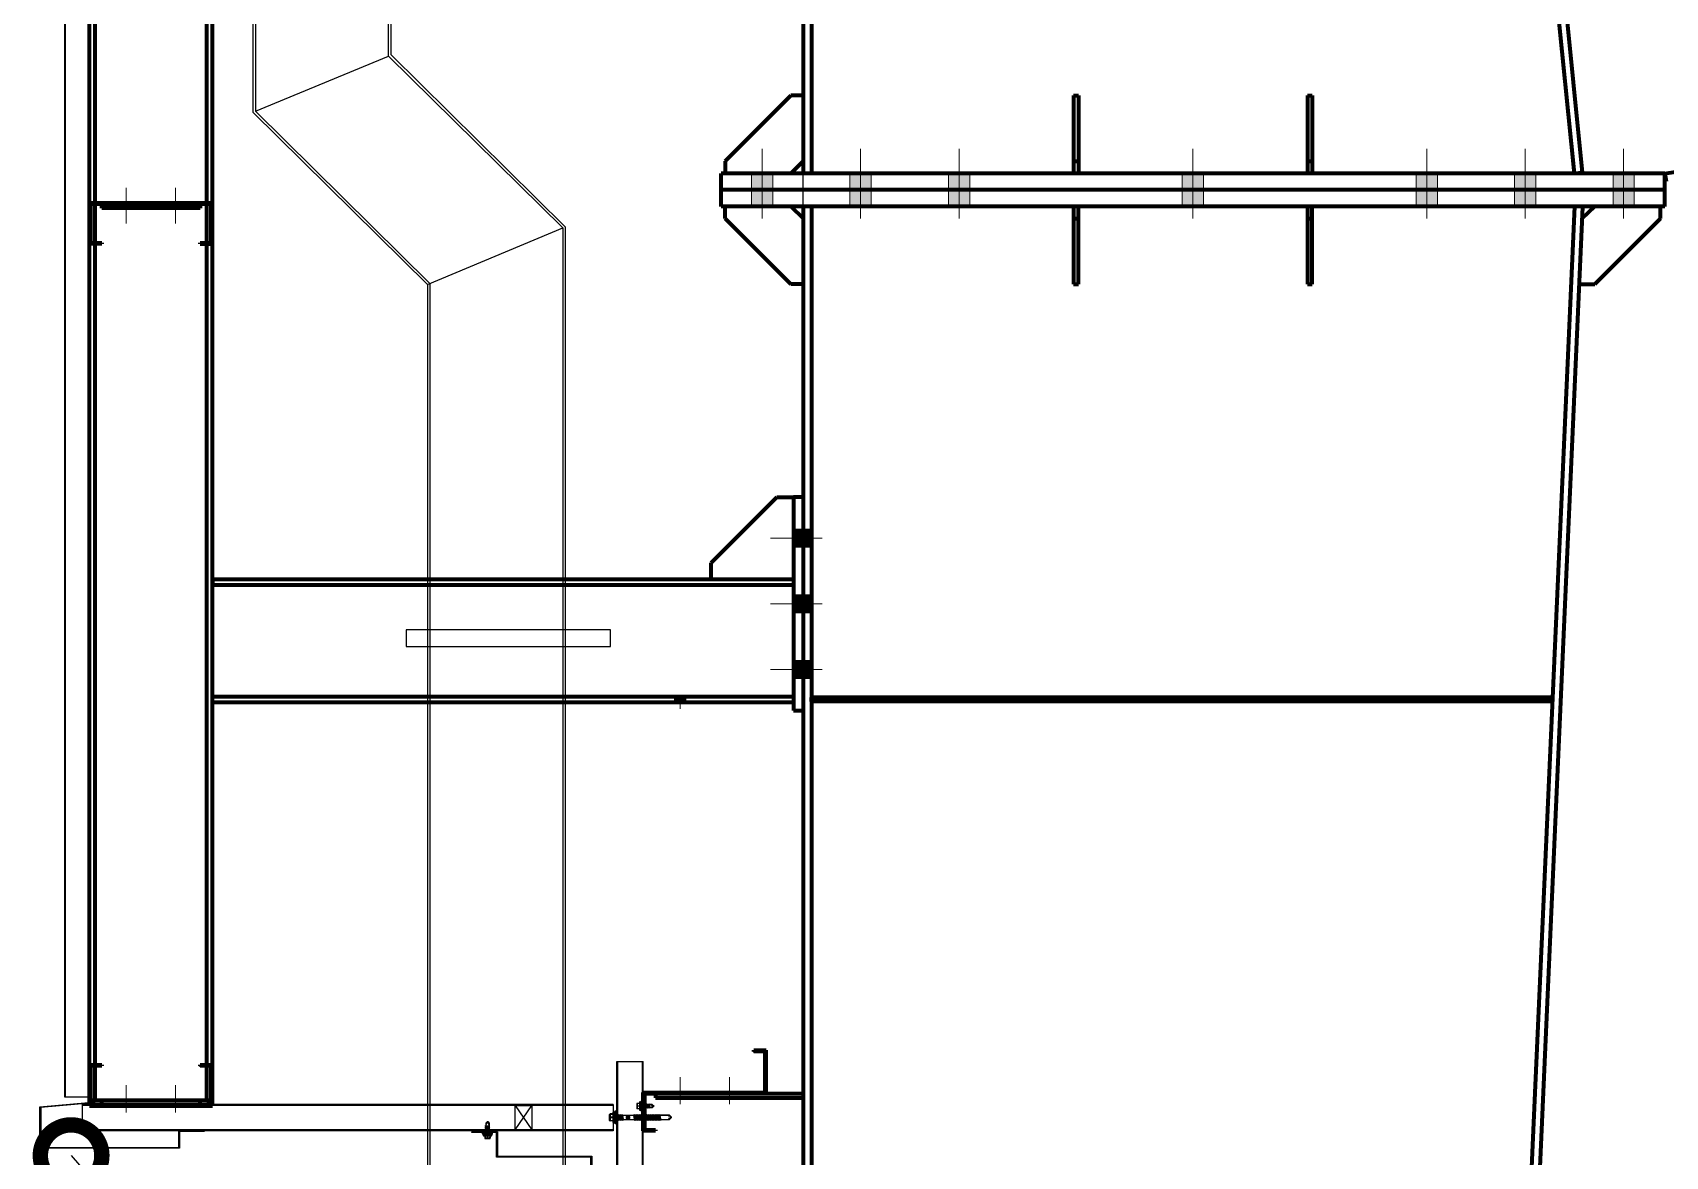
# Model space of a CAD drawing. Header units: inches. Extents: x 2 to 32666, y -5537 to 22.
# Drawn here: x 14349.33 to 14362.59, y -3823.71 to -3814.58 of the extents above; entities that cross this region are included whole.
import ezdxf

# ---------------------------------------------------------------- set-up
doc = ezdxf.new("R2010")
doc.units = ezdxf.units.IN
doc.header["$MEASUREMENT"] = 0
doc.linetypes.add('CENTER', pattern=[2, 1.25, -0.25, 0.25, -0.25])
for name, color, linetype in [('1', 1, 'Continuous'), ('2', 2, 'Continuous'), ('3', 3, 'Continuous'), ('4', 4, 'Continuous'), ('6', 6, 'Continuous'), ('9', 9, 'Continuous'), ('STRUCTURE', 1, 'Continuous'), ('Tim truc', 8, 'Continuous')]:
    doc.layers.add(name, color=color, linetype=linetype)
doc.styles.add('ST1', font='vnshx.shx', dxfattribs={"width": 0.7})
doc.dimstyles.new('175', dxfattribs={"dimtxt": 2.5, "dimasz": 1, "dimexe": 1, "dimexo": 0, "dimgap": 1, "dimtad": 1, "dimdec": 0, "dimlfac": 175, "dimzin": 0, "dimdsep": 46, "dimtxsty": 'ST1', "dimblk1": 'ARCHTICK', "dimblk2": 'ARCHTICK', "dimsah": 1, "dimcen": 1, "dimdle": 1, "dimclrd": 8, "dimclre": 8, "dimclrt": 3, "dimadec": 0, "dimazin": 0, "dimtfac": 1, "dimtdec": 0, "dimtix": 1, "dimtmove": 1, "dimatfit": 3, "dimldrblk": 'DOTSMALL', "dimfxl": 0, "dimtfill": 1, "dimtolj": 1, "dimtzin": 0, "dimlwd": -1, "dimlwe": -1, "dimarcsym": 0})

# ---------------------------------------------------------------- blocks, each defined once
blk = doc.blocks.new('vit 5')
at = {"layer": 'STRUCTURE', "color": 1, "linetype": 'Continuous'}
for p, q in [((-23618.12, 33071.56), (-23618.12, 33072.49)), ((-23617.98, 33072.62), (-23616.12, 33072.62)), ((-23615.98, 33071.56), (-23615.98, 33072.49)), ((-23619.05, 33070.93), (-23617.72, 33071.26)), ((-23619.05, 33070.79), (-23619.05, 33070.93)), ((-23619.05, 33070.93), (-23615.05, 33070.93)), ((-23615.05, 33070.79), (-23619.05, 33070.79)), ((-23615.11, 33070.43), (-23619, 33070.43)), ((-23618.65, 33071.56), (-23615.45, 33071.56)), ((-23618.65, 33071.29), (-23617.85, 33071.29)), ((-23618.08, 33071.56), (-23618.02, 33072.33)), ((-23617.97, 33070.13), (-23616.19, 33070.4)), ((-23617.97, 33069.63), (-23616.19, 33069.91)), ((-23617.97, 33069.14), (-23616.19, 33069.41)), ((-23617.97, 33068.65), (-23616.19, 33068.92)), ((-23617.85, 33071.29), (-23616.25, 33071.29)), ((-23617.72, 33071.26), (-23617.72, 33071.29)), ((-23617.72, 33071.26), (-23616.38, 33071.26)), ((-23617.71, 33070.33), (-23617.71, 33070.43)), ((-23617.71, 33070.02), (-23617.71, 33069.84)), ((-23617.71, 33069.53), (-23617.71, 33069.35)), ((-23617.71, 33069.04), (-23617.71, 33068.85)), ((-23617.71, 33068.54), (-23617.71, 33065.28)), ((-23617.57, 33067.55), (-23617.57, 33066.56)), ((-23617.14, 33072.33), (-23617.08, 33071.56)), ((-23617.13, 33067.55), (-23617.13, 33066.56)), ((-23617.01, 33071.56), (-23616.95, 33072.33)), ((-23616.77, 33067.55), (-23616.77, 33066.56)), ((-23616.4, 33070.2), (-23616.4, 33070.02)), ((-23616.4, 33069.71), (-23616.4, 33069.53)), ((-23616.4, 33069.22), (-23616.4, 33069.04)), ((-23616.4, 33068.73), (-23616.4, 33065.47)), ((-23616.39, 33071.26), (-23616.39, 33071.29)), ((-23616.38, 33071.26), (-23615.05, 33070.93)), ((-23616.25, 33071.29), (-23615.45, 33071.29)), ((-23616.08, 33072.33), (-23616.02, 33071.56)), ((-23615.05, 33070.93), (-23615.05, 33070.79)), ((-23617.97, 33064.89), (-23616.19, 33065.17)), ((-23617.97, 33064.4), (-23616.19, 33064.68)), ((-23617.97, 33063.91), (-23616.19, 33064.19)), ((-23617.97, 33063.42), (-23616.19, 33063.7)), ((-23617.97, 33062.93), (-23616.19, 33063.2)), ((-23617.97, 33062.44), (-23616.19, 33062.71)), ((-23617.71, 33065.29), (-23617.71, 33065.1)), ((-23617.71, 33064.79), (-23617.71, 33064.61)), ((-23617.71, 33064.3), (-23617.71, 33064.12)), ((-23617.71, 33063.81), (-23617.71, 33063.63)), ((-23617.71, 33063.32), (-23617.71, 33063.13)), ((-23617.71, 33062.83), (-23617.71, 33062.64)), ((-23616.4, 33065.47), (-23616.4, 33065.29)), ((-23616.4, 33064.98), (-23616.4, 33064.79)), ((-23616.4, 33064.49), (-23616.4, 33064.3)), ((-23616.4, 33063.99), (-23616.4, 33063.81)), ((-23616.4, 33063.5), (-23616.4, 33063.32)), ((-23616.4, 33063.01), (-23616.4, 33062.83)), ((-23616.4, 33062.52), (-23616.4, 33062.34)), ((-23617.97, 33061.94), (-23616.19, 33062.22)), ((-23617.97, 33061.45), (-23616.19, 33061.73)), ((-23617.97, 33060.96), (-23616.19, 33061.24)), ((-23617.97, 33060.47), (-23616.19, 33060.75)), ((-23617.97, 33059.98), (-23616.19, 33060.25)), ((-23617.97, 33059.49), (-23616.19, 33059.76)), ((-23617.97, 33058.99), (-23616.19, 33059.27)), ((-23617.97, 33058.5), (-23616.19, 33058.78)), ((-23617.97, 33058.01), (-23616.19, 33058.29)), ((-23617.97, 33057.52), (-23616.19, 33057.8)), ((-23617.71, 33062.33), (-23617.71, 33062.15)), ((-23617.71, 33061.84), (-23617.71, 33061.66)), ((-23617.71, 33061.35), (-23617.71, 33061.17)), ((-23617.71, 33060.86), (-23617.71, 33060.68)), ((-23617.71, 33060.37), (-23617.71, 33060.18)), ((-23617.71, 33059.88), (-23617.71, 33059.69)), ((-23617.71, 33059.38), (-23617.71, 33059.2)), ((-23617.71, 33058.89), (-23617.71, 33058.71)), ((-23617.71, 33058.4), (-23617.71, 33058.22)), ((-23617.71, 33057.91), (-23617.71, 33057.73)), ((-23616.4, 33062.03), (-23616.4, 33061.84)), ((-23616.4, 33061.54), (-23616.4, 33061.35)), ((-23616.4, 33061.04), (-23616.4, 33060.86)), ((-23616.4, 33060.55), (-23616.4, 33060.37)), ((-23616.4, 33060.06), (-23616.4, 33059.88)), ((-23616.4, 33059.57), (-23616.4, 33059.38)), ((-23616.4, 33059.08), (-23616.4, 33058.89)), ((-23616.4, 33058.58), (-23616.4, 33058.4)), ((-23616.4, 33058.09), (-23616.4, 33057.91)), ((-23617.97, 33057.12), (-23616.67, 33057.33)), ((-23617.7, 33057.04), (-23616.76, 33057.17)), ((-23617.7, 33054.38), (-23617.57, 33054.57)), ((-23616.6, 33054.72), (-23616.42, 33057.47)), ((-23616.42, 33057.37), (-23616.19, 33057.4))]:
    blk.add_line(p, q, dxfattribs=at)
for points in [[(-23617.97, 33070.13), (-23617.71, 33070.33), (-23617.05, 33070.43)], [(-23616.23, 33070.43), (-23616.19, 33070.4), (-23616.4, 33070.21), (-23617.71, 33070.02), (-23617.97, 33070.13)], [(-23617.97, 33069.63), (-23617.71, 33069.84), (-23616.4, 33070.02), (-23616.19, 33069.91), (-23616.4, 33069.71), (-23617.71, 33069.52), (-23617.97, 33069.63)], [(-23617.97, 33069.14), (-23617.71, 33069.35), (-23616.4, 33069.53), (-23616.19, 33069.41), (-23616.4, 33069.22), (-23617.71, 33069.03), (-23617.97, 33069.14)], [(-23617.97, 33068.65), (-23617.71, 33068.85), (-23616.4, 33069.04), (-23616.19, 33068.92), (-23616.4, 33068.73), (-23617.71, 33068.54), (-23617.97, 33068.65)], [(-23617.41, 33066.56), (-23617.41, 33067.55)], [(-23616.97, 33066.56), (-23616.97, 33067.55)], [(-23616.6, 33066.56), (-23616.6, 33067.55)], [(-23617.97, 33064.89), (-23617.71, 33065.1), (-23616.4, 33065.29), (-23616.19, 33065.17), (-23616.4, 33064.98), (-23617.71, 33064.79), (-23617.97, 33064.89)], [(-23617.97, 33064.4), (-23617.71, 33064.61), (-23616.4, 33064.79), (-23616.19, 33064.68), (-23616.4, 33064.49), (-23617.71, 33064.3), (-23617.97, 33064.4)], [(-23617.97, 33063.91), (-23617.71, 33064.12), (-23616.4, 33064.3), (-23616.19, 33064.19), (-23616.4, 33063.99), (-23617.71, 33063.8), (-23617.97, 33063.91)], [(-23617.97, 33063.42), (-23617.71, 33063.63), (-23616.4, 33063.81), (-23616.19, 33063.7), (-23616.4, 33063.5), (-23617.71, 33063.31), (-23617.97, 33063.42)], [(-23617.97, 33062.93), (-23617.71, 33063.13), (-23616.4, 33063.32), (-23616.19, 33063.2), (-23616.4, 33063.01), (-23617.71, 33062.82), (-23617.97, 33062.93)], [(-23617.97, 33062.44), (-23617.71, 33062.64), (-23616.4, 33062.83), (-23616.19, 33062.71), (-23616.4, 33062.52), (-23617.71, 33062.33), (-23617.97, 33062.44)], [(-23617.97, 33061.94), (-23617.71, 33062.15), (-23616.4, 33062.34), (-23616.19, 33062.22), (-23616.4, 33062.03), (-23617.71, 33061.84), (-23617.97, 33061.94)], [(-23617.97, 33061.45), (-23617.71, 33061.66), (-23616.4, 33061.84), (-23616.19, 33061.73), (-23616.4, 33061.54), (-23617.71, 33061.35), (-23617.97, 33061.45)], [(-23617.97, 33060.96), (-23617.71, 33061.17), (-23616.4, 33061.35), (-23616.19, 33061.24), (-23616.4, 33061.04), (-23617.71, 33060.85), (-23617.97, 33060.96)], [(-23617.97, 33060.47), (-23617.71, 33060.68), (-23616.4, 33060.86), (-23616.19, 33060.75), (-23616.4, 33060.55), (-23617.71, 33060.36), (-23617.97, 33060.47)], [(-23617.97, 33059.98), (-23617.71, 33060.18), (-23616.4, 33060.37), (-23616.19, 33060.25), (-23616.4, 33060.06), (-23617.71, 33059.87), (-23617.97, 33059.98)], [(-23617.97, 33059.49), (-23617.71, 33059.69), (-23616.4, 33059.88), (-23616.19, 33059.76), (-23616.4, 33059.57), (-23617.71, 33059.38), (-23617.97, 33059.49)], [(-23617.97, 33058.99), (-23617.71, 33059.2), (-23616.4, 33059.38), (-23616.19, 33059.27), (-23616.4, 33059.08), (-23617.71, 33058.89), (-23617.97, 33058.99)], [(-23617.97, 33058.5), (-23617.71, 33058.71), (-23616.4, 33058.89), (-23616.19, 33058.78), (-23616.4, 33058.58), (-23617.71, 33058.4), (-23617.97, 33058.5)], [(-23617.97, 33058.01), (-23617.71, 33058.22), (-23616.4, 33058.4), (-23616.19, 33058.29), (-23616.4, 33058.09), (-23617.71, 33057.9), (-23617.97, 33058.01)], [(-23617.97, 33057.52), (-23617.71, 33057.73), (-23616.4, 33057.91), (-23616.19, 33057.8), (-23616.4, 33057.6), (-23617.71, 33057.41), (-23617.97, 33057.52)], [(-23617.33, 33054.55), (-23617.01, 33053.76), (-23616.4, 33054.35), (-23616.4, 33057.6)], [(-23616.44, 33057.51), (-23616.4, 33057.52), (-23616.19, 33057.4), (-23616.4, 33057.21)], [(-23616.4, 33057.91), (-23616.4, 33057.99)], [(-23617.97, 33057.12), (-23617.71, 33057.33), (-23616.64, 33057.48)], [(-23617.7, 33057.02), (-23617.71, 33057.02), (-23617.97, 33057.12)], [(-23617.7, 33057.04), (-23617.7, 33054.38), (-23617.09, 33053.78)], [(-23617.03, 33053.81), (-23616.71, 33054.39)]]:
    blk.add_lwpolyline(points, dxfattribs=at)
for centre, major_axis, ratio, start_param, end_param in [((-23617.98, 33072.49), (-0.0943, 0.0943), 1, -0.785398, 0.785398), ((-23617.58, 33071.76), (0.508, 0.508), 1, 0.131933, 1.438864), ((-23616.51, 33071.76), (0.508, 0.508), 1, 0.131933, 1.438864), ((-23616.12, 33072.49), (-0.0943, 0.0943), 1, 3.926991, 5.497787), ((-23620.16, 33070.44), (-0.822, 0.822), 1, 3.915086, 4.236522), ((-23618.63, 33071.42), (0.0956, 0.0956), 1, 0.954633, 3.757756), ((-23617.49, 33067.55), (0.0589, 0.0589), 1, 5.497786, 8.639379), ((-23617.05, 33067.55), (0.0589, 0.0589), 1, 5.497786, 8.639379), ((-23616.68, 33067.55), (0.0589, 0.0589), 1, 5.497786, 8.639379), ((-23615.5, 33071.42), (-0.1, 0.1), 1, 2.701137, 5.152845), ((-23613.95, 33070.44), (-1.15, 0.17), 0.90746, -0.177273, 0.177273), ((-23617.49, 33066.56), (0.0589, 0.0589), 1, 2.356194, 5.497786), ((-23617.05, 33066.56), (0.0589, 0.0589), 1, 2.356194, 5.497786), ((-23616.68, 33066.56), (0.0589, 0.0589), 1, 2.356194, 5.497786), ((-23616.53, 33057.44), (0.0836, 0.0836), 1, 5.766736, 8.502032), ((-23617.44, 33054.48), (-0.076, 0.152), 0.752568, -1.468408, 0.606812), ((-23617.04, 33053.85), (0.0625, 0.0625), 1, 3.247504, 4.281237), ((-23617.16, 33057.5), (0.363, 0.363), 1, 4.808661, 5.407478), ((-23617.18, 33054.75), (0.416, 0.416), 1, 4.859665, 5.449971)]:
    blk.add_ellipse(centre, major_axis=major_axis, ratio=ratio, start_param=start_param, end_param=end_param, dxfattribs=at)
blk = doc.blocks.new('Short_Self_drilling')
at = {"layer": 'STRUCTURE', "color": 1, "linetype": 'Continuous'}
for p, q in [((6.4, 1.7), (-6.4, 1.7)), ((5.1, 3.8), (-5.1, 3.8)), ((-2.6, 2.9), (-5.1, 2.9)), ((-3.4, 3.8), (-3.4, 6.8)), ((3, 7.2), (-3, 7.2)), ((2.6, 2.9), (-2.6, 2.9)), ((-2.1, 2.8), (-2.1, 2.9)), ((6.3, 0), (0, 0)), ((2.2, 2.8), (2.2, 2.9)), ((2.2, -0.5), (2.2, 0)), ((5.1, 2.9), (2.6, 2.9)), ((3.4, 3.8), (3.4, 6.8)), ((3, -1.2), (-2.7, -0.2)), ((3, -2.7), (-2.7, -1.8)), ((3, -4.2), (-2.7, -3.3)), ((3, -5.8), (-2.7, -4.8)), ((3, -7.3), (-2.7, -6.3)), ((-1.9, -8), (-2.7, -7.9)), ((-2.1, -1.4), (-2.1, -0.9)), ((-2.1, -2.9), (-2.1, -2.4)), ((-2.1, -4.4), (-2.1, -3.9)), ((-2.1, -6), (-2.1, -5.4)), ((-2.1, -7.5), (-2.1, -7)), ((-2.1, -12.3), (-2.1, -8.5)), ((3, -8.8), (-1.1, -8.1)), ((2.1, -12.3), (2.1, -9.1)), ((2.2, -2), (2.2, -1.5)), ((2.2, -3.6), (2.2, -3)), ((2.2, -5.1), (2.2, -4.6)), ((2.2, -6.6), (2.2, -6.1)), ((2.2, -8.1), (2.2, -7.6))]:
    blk.add_line(p, q, dxfattribs=at)
blk.add_lwpolyline([(6.4, 1.3), (6.4, 1.7), (2.1, 2.8), (-2.1, 2.8), (-6.4, 1.7), (-6.4, 1.3)], close=True, dxfattribs=at)
for points in [[(-6.4, 1.3, -0.088869), (-6.3, 0), (0, 0)], [(-0.1, 3.8), (-0.3, 6.2, 0.338878), (-3.1, 6.2), (-3.3, 3.8)], [(3.3, 3.8), (3.1, 6.2, 0.338878), (0.3, 6.2), (0.1, 3.8)], [(2.1, -12.3), (0.2, -14.2, -0.333596), (-0.2, -14.2), (-2.1, -12.3)], [(-0.1, -14), (-1, -12.2, -0.148657), (-1.4, -11.2), (-2, -7.7, -0.815006), (-1.2, -7.8, 0.150833), (-0.8, -8.7)], [(2.1, -12.3), (1.7, -11.7, 0.52242), (0.9, -11.7), (-0.2, -14.2)]]:
    blk.add_lwpolyline(points, format="xyb", dxfattribs=at)
for points in [[(3, -1.2), (2.2, -1.5), (-2.1, -0.8), (-2.7, -0.2), (-2.4, 0)], [(3, -2.7), (2.2, -3), (-2.1, -2.4), (-2.7, -1.8), (-2.1, -1.4), (2.2, -2), (3, -2.7)], [(3, -4.2), (2.2, -4.6), (-2.1, -3.9), (-2.7, -3.3), (-2.1, -2.9), (2.2, -3.6), (3, -4.2)], [(3, -5.8), (2.2, -6.1), (-2.1, -5.4), (-2.7, -4.8), (-2.1, -4.4), (2.2, -5.1), (3, -5.8)], [(3, -7.3), (2.2, -7.6), (-2.1, -7), (-2.7, -6.3), (-2.1, -6), (2.2, -6.6), (3, -7.3)], [(-1.8, -8.5), (-2.1, -8.5), (-2.7, -7.9), (-2.1, -7.5), (-1.8, -7.5)], [(-1.3, -7.6), (2.2, -8.1), (3, -8.8)], [(-1.2, 0), (2.2, -0.5), (3, -1.2)], [(3, -8.8), (2.2, -9.1), (-0.8, -8.7)]]:
    blk.add_lwpolyline(points, dxfattribs=at)
for centre, radius, start, end in [((-5, 3.3), 0.455, 109.7949, 250.2674), ((-3, 6.8), 0.429, 90.0311, 180.0311), ((3, 6.8), 0.429, 0.0311, 90.0311), ((5.1, 3.3), 0.435, 279.7276, 80.3347), ((10, 0.2), 3.74, 162.2963, 182.6103)]:
    blk.add_arc(centre, radius, start, end, dxfattribs=at)
blk = doc.blocks.new('_ArchTick')
at = {"color": 0, "linetype": 'ByBlock', "const_width": 0.15}
blk.add_lwpolyline([(-0.5, -0.5), (0.5, 0.5)], dxfattribs=at)
blk = doc.blocks.new('_DotSmall')
at = {"color": 0, "linetype": 'ByBlock', "const_width": 0.5}
blk.add_lwpolyline([(-0.0625, 0, 1), (0.0625, 0, 1)], format="xyb", close=True, dxfattribs=at)

msp = doc.modelspace()

# ---------------------------------------------------------------- hatches: boundary and pattern name
at = {"layer": '2'}
for points in [[(14355.3426, -3815.7262), (14355.3426, -3815.8595), (14355.1693, -3815.8595), (14355.1693, -3815.7262)], [(14356.1426, -3815.7262), (14356.1426, -3815.8595), (14355.9693, -3815.8595), (14355.9693, -3815.7262)], [(14356.9426, -3815.7262), (14356.9426, -3815.8595), (14356.7693, -3815.8595), (14356.7693, -3815.7262)], [(14358.8426, -3815.7262), (14358.8426, -3815.8595), (14358.6693, -3815.8595), (14358.6693, -3815.7262)], [(14360.7426, -3815.7262), (14360.7426, -3815.8595), (14360.5693, -3815.8595), (14360.5693, -3815.7262)], [(14361.5426, -3815.7262), (14361.5426, -3815.8595), (14361.3693, -3815.8595), (14361.3693, -3815.7262)], [(14362.3426, -3815.7262), (14362.3426, -3815.8595), (14362.1693, -3815.8595), (14362.1693, -3815.7262)], [(14355.3426, -3815.8595), (14355.3426, -3815.9928), (14355.1693, -3815.9928), (14355.1693, -3815.8595)], [(14356.1426, -3815.8595), (14356.1426, -3815.9928), (14355.9693, -3815.9928), (14355.9693, -3815.8595)], [(14356.9426, -3815.8595), (14356.9426, -3815.9928), (14356.7693, -3815.9928), (14356.7693, -3815.8595)], [(14358.8426, -3815.8595), (14358.8426, -3815.9928), (14358.6693, -3815.9928), (14358.6693, -3815.8595)], [(14360.7426, -3815.8595), (14360.7426, -3815.9928), (14360.5693, -3815.9928), (14360.5693, -3815.8595)], [(14361.5426, -3815.8595), (14361.5426, -3815.9928), (14361.3693, -3815.9928), (14361.3693, -3815.8595)], [(14362.3426, -3815.8595), (14362.3426, -3815.9928), (14362.1693, -3815.9928), (14362.1693, -3815.8595)], [(14355.5893, -3818.7636), (14355.5093, -3818.7636), (14355.5093, -3818.6169), (14355.5893, -3818.6169)], [(14355.6559, -3818.7636), (14355.5893, -3818.7636), (14355.5893, -3818.6169), (14355.6559, -3818.6169)], [(14355.5893, -3819.2969), (14355.5093, -3819.2969), (14355.5093, -3819.1502), (14355.5893, -3819.1502)], [(14355.6559, -3819.2969), (14355.5893, -3819.2969), (14355.5893, -3819.1502), (14355.6559, -3819.1502)], [(14355.5893, -3819.8302), (14355.5093, -3819.8302), (14355.5093, -3819.6836), (14355.5893, -3819.6836)], [(14355.6559, -3819.8302), (14355.5893, -3819.8302), (14355.5893, -3819.6836), (14355.6559, -3819.6836)], [(14354.6359, -3819.9769), (14354.6359, -3820.0236), (14354.5426, -3820.0236), (14354.5426, -3819.9769)], [(14354.5426, -3820.0236), (14354.5426, -3819.9769), (14354.6359, -3819.9769), (14354.6359, -3820.0236)]]:
    msp.add_hatch(color=256, dxfattribs=at).paths.add_polyline_path(points, flags=17)

# ---------------------------------------------------------------- linework, layer by layer
at = {"layer": '1'}
msp.add_lwpolyline([(14354.0233, -3819.4356), (14352.3633, -3819.4356), (14352.3633, -3819.5697), (14354.0233, -3819.5697)], close=True, dxfattribs=at)
at = {"layer": '2', "lineweight": 100}
for p, q in [((14349.7893, -3815.9651), (14349.7893, -3809.0199)), ((14349.8359, -3815.9651), (14349.8359, -3809.0199)), ((14350.7426, -3815.9651), (14350.7426, -3809.0199)), ((14350.7893, -3815.9651), (14350.7893, -3809.0199)), ((14361.9223, -3815.7195), (14361.3126, -3809.6229)), ((14361.8559, -3815.7262), (14361.2463, -3809.6295)), ((14362.5893, -3815.7262), (14399.9066, -3809.6495)), ((14355.5893, -3810.1952), (14355.5893, -3815.7262)), ((14355.6559, -3810.1952), (14355.6559, -3815.7262)), ((14355.4893, -3815.0928), (14354.9559, -3815.6262)), ((14355.5893, -3815.0928), (14355.4893, -3815.0928)), ((14357.7859, -3815.0928), (14357.7859, -3815.7262)), ((14357.7859, -3815.0928), (14357.8259, -3815.0928)), ((14357.8259, -3815.0928), (14357.8259, -3815.7262)), ((14359.6859, -3815.0928), (14359.6859, -3815.7262)), ((14359.6859, -3815.0928), (14359.7259, -3815.0928)), ((14359.7259, -3815.0928), (14359.7259, -3815.7262)), ((14362.5893, -3815.7262), (14354.9226, -3815.7262)), ((14354.9226, -3815.8595), (14354.9226, -3815.7262)), ((14354.9559, -3815.6262), (14354.9559, -3815.7262)), ((14355.4893, -3815.7262), (14355.5893, -3815.6262)), ((14355.6559, -3815.7262), (14355.5893, -3815.7262)), ((14357.7859, -3815.6262), (14357.8259, -3815.6262)), ((14359.6859, -3815.6262), (14359.7259, -3815.6262)), ((14361.9223, -3815.7195), (14361.8559, -3815.7262)), ((14362.5893, -3815.7262), (14362.6, -3815.792)), ((14362.5893, -3815.8595), (14362.5893, -3815.7262)), ((14362.5893, -3815.8595), (14354.9226, -3815.8595)), ((14362.5893, -3815.8595), (14354.9226, -3815.8595)), ((14354.9226, -3815.9928), (14354.9226, -3815.8595)), ((14362.5893, -3815.9928), (14362.5893, -3815.8595)), ((14349.7995, -3815.9753), (14349.7893, -3815.9651)), ((14349.7893, -3816.2984), (14349.7893, -3815.9651)), ((14349.7893, -3815.9651), (14350.7893, -3815.9651)), ((14350.7793, -3815.9751), (14349.7993, -3815.9751)), ((14349.7993, -3815.9751), (14349.7993, -3816.2884)), ((14349.8359, -3816.2884), (14349.8359, -3815.9751)), ((14349.8893, -3816.0084), (14349.8893, -3815.9751)), ((14350.6893, -3815.9751), (14350.6893, -3816.0084)), ((14350.7426, -3816.2884), (14350.7426, -3815.9751)), ((14350.7793, -3816.2884), (14350.7793, -3815.9751)), ((14350.7893, -3816.2984), (14350.7893, -3815.9651)), ((14362.5893, -3815.9928), (14354.9226, -3815.9928)), ((14354.9559, -3816.0928), (14354.9559, -3815.9928)), ((14355.4893, -3815.9928), (14355.5893, -3816.0928)), ((14355.6559, -3815.9928), (14355.5893, -3815.9928)), ((14355.5893, -3815.9928), (14355.5893, -3869.5769)), ((14355.6559, -3815.9928), (14355.6559, -3869.5769)), ((14357.7859, -3815.9928), (14357.7859, -3816.6262)), ((14357.8259, -3816.6262), (14357.8259, -3815.9928)), ((14361.8559, -3815.9928), (14359.5821, -3866.9116)), ((14361.9225, -3815.9958), (14359.6487, -3866.9145)), ((14359.6859, -3815.9928), (14359.6859, -3816.6262)), ((14359.7259, -3816.6262), (14359.7259, -3815.9928)), ((14361.9225, -3815.9958), (14361.8559, -3815.9928)), ((14361.9182, -3816.0928), (14362.0227, -3815.9928)), ((14362.556, -3816.0928), (14362.556, -3815.9928)), ((14350.6893, -3816.0084), (14349.8893, -3816.0084)), ((14355.4893, -3816.6262), (14354.9559, -3816.0928)), ((14357.7859, -3816.0928), (14357.8259, -3816.0928)), ((14359.6859, -3816.0928), (14359.7259, -3816.0928)), ((14362.0227, -3816.6262), (14362.556, -3816.0928)), ((14349.7893, -3822.9702), (14349.7893, -3816.2984)), ((14349.8893, -3816.2984), (14349.7893, -3816.2984)), ((14349.7993, -3816.2884), (14349.8893, -3816.2884)), ((14349.8359, -3822.9702), (14349.8359, -3816.2984)), ((14349.8893, -3816.2884), (14349.8893, -3816.2984)), ((14350.6893, -3816.2984), (14350.6893, -3816.2884)), ((14350.6893, -3816.2884), (14350.7793, -3816.2884)), ((14350.6893, -3816.2984), (14350.7893, -3816.2984)), ((14350.7426, -3822.9702), (14350.7426, -3816.2984)), ((14350.7893, -3822.9702), (14350.7893, -3816.2984)), ((14355.5893, -3816.6262), (14355.4893, -3816.6262)), ((14357.7859, -3816.6262), (14357.8259, -3816.6262)), ((14359.6859, -3816.6262), (14359.7259, -3816.6262)), ((14361.8944, -3816.6262), (14362.0227, -3816.6262)), ((14354.8426, -3818.8902), (14355.3759, -3818.3569)), ((14355.3759, -3818.3569), (14355.5093, -3818.3569)), ((14355.5893, -3818.3569), (14355.5093, -3818.3569)), ((14355.5093, -3818.3569), (14355.5093, -3820.0902)), ((14354.8426, -3819.0236), (14354.8426, -3818.8902)), ((14350.7893, -3819.0236), (14350.7893, -3819.0702)), ((14350.7893, -3819.0236), (14355.5093, -3819.0236)), ((14350.7893, -3819.0702), (14355.5093, -3819.0702)), ((14350.7893, -3820.0236), (14350.7893, -3819.9769)), ((14350.7893, -3819.9769), (14355.5093, -3819.9769)), ((14350.7893, -3820.0236), (14355.5093, -3820.0236)), ((14355.5093, -3820.0902), (14355.5893, -3820.0902)), ((14355.6559, -3820.0169), (14355.6559, -3819.9836)), ((14361.677, -3819.9836), (14355.6559, -3819.9836)), ((14361.677, -3820.0169), (14355.6559, -3820.0169)), ((14361.677, -3820.0169), (14361.677, -3819.9836)), ((14355.1993, -3822.8612), (14355.1893, -3822.8512)), ((14355.1893, -3822.8612), (14355.1893, -3822.8512)), ((14355.1893, -3822.8512), (14355.2893, -3822.8512)), ((14355.2793, -3822.8612), (14355.1893, -3822.8612)), ((14355.2793, -3823.1945), (14355.2793, -3822.8612)), ((14355.2893, -3823.2045), (14355.2893, -3822.8512)), ((14349.7893, -3823.3036), (14349.7893, -3822.9702)), ((14349.7893, -3822.9702), (14349.8893, -3822.9702)), ((14349.8893, -3822.9802), (14349.7993, -3822.9802)), ((14349.7993, -3822.9802), (14349.7993, -3823.2936)), ((14349.8359, -3823.2602), (14349.8359, -3822.9802)), ((14349.8893, -3822.9702), (14349.8893, -3822.9802)), ((14350.6993, -3822.9802), (14350.6893, -3822.9702)), ((14350.6893, -3822.9802), (14350.6893, -3822.9702)), ((14350.6893, -3822.9702), (14350.7893, -3822.9702)), ((14350.7793, -3822.9802), (14350.6893, -3822.9802)), ((14350.7426, -3823.2602), (14350.7426, -3822.9802)), ((14350.7793, -3823.2936), (14350.7793, -3822.9802)), ((14350.7893, -3823.3036), (14350.7893, -3822.9702)), ((14355.2893, -3822.9512), (14355.2793, -3822.9412)), ((14350.7893, -3823.0702), (14350.7793, -3823.0602)), ((14349.7993, -3823.2602), (14349.8359, -3823.2602)), ((14350.7693, -3823.2602), (14349.8093, -3823.2602)), ((14349.8093, -3823.2602), (14349.8093, -3823.2936)), ((14349.8893, -3823.2936), (14349.8893, -3823.2602)), ((14350.6893, -3823.2936), (14350.6893, -3823.2602)), ((14350.7426, -3823.2602), (14350.7793, -3823.2602)), ((14350.7693, -3823.2936), (14350.7693, -3823.2602)), ((14354.2893, -3823.5079), (14354.2893, -3823.1945)), ((14354.2893, -3823.1945), (14355.2793, -3823.1945)), ((14354.2993, -3823.2045), (14354.2993, -3823.4979)), ((14354.2993, -3823.2045), (14355.2893, -3823.2045)), ((14354.3893, -3823.2045), (14354.3893, -3823.2379)), ((14354.3893, -3823.2379), (14355.5893, -3823.2379)), ((14355.2893, -3823.2045), (14355.5893, -3823.2045)), ((14349.7893, -3823.3036), (14350.7893, -3823.3036)), ((14349.7993, -3823.2936), (14350.7793, -3823.2936)), ((14354.3893, -3823.5079), (14354.2893, -3823.5079)), ((14354.2993, -3823.4979), (14354.3893, -3823.4979)), ((14354.3893, -3823.4979), (14354.3893, -3823.5079))]:
    msp.add_line(p, q, dxfattribs=at)
at = {"layer": '2', "lineweight": 0}
for p, q in [((14355.2559, -3816.0928), (14355.2559, -3815.5262)), ((14355.2559, -3816.0928), (14355.2559, -3815.5262)), ((14356.0559, -3816.0928), (14356.0559, -3815.5262)), ((14356.0559, -3816.0928), (14356.0559, -3815.5262)), ((14356.8559, -3816.0928), (14356.8559, -3815.5262)), ((14356.8559, -3816.0928), (14356.8559, -3815.5262)), ((14358.7559, -3816.0928), (14358.7559, -3815.5262)), ((14358.7559, -3816.0928), (14358.7559, -3815.5262)), ((14360.6559, -3816.0928), (14360.6559, -3815.5262)), ((14360.6559, -3816.0928), (14360.6559, -3815.5262)), ((14361.4559, -3816.0928), (14361.4559, -3815.5262)), ((14361.4559, -3816.0928), (14361.4559, -3815.5262)), ((14362.2559, -3816.0928), (14362.2559, -3815.5262)), ((14362.2559, -3816.0928), (14362.2559, -3815.5262)), ((14355.1693, -3815.8595), (14355.1693, -3815.7262)), ((14355.1693, -3815.8595), (14355.1693, -3815.7262)), ((14355.3426, -3815.8595), (14355.3426, -3815.7262)), ((14355.3426, -3815.8595), (14355.3426, -3815.7262)), ((14355.9693, -3815.8595), (14355.9693, -3815.7262)), ((14355.9693, -3815.8595), (14355.9693, -3815.7262)), ((14356.1426, -3815.8595), (14356.1426, -3815.7262)), ((14356.1426, -3815.8595), (14356.1426, -3815.7262)), ((14356.7693, -3815.8595), (14356.7693, -3815.7262)), ((14356.7693, -3815.8595), (14356.7693, -3815.7262)), ((14356.9426, -3815.8595), (14356.9426, -3815.7262)), ((14356.9426, -3815.8595), (14356.9426, -3815.7262)), ((14358.6693, -3815.8595), (14358.6693, -3815.7262)), ((14358.6693, -3815.8595), (14358.6693, -3815.7262)), ((14358.8426, -3815.8595), (14358.8426, -3815.7262)), ((14358.8426, -3815.8595), (14358.8426, -3815.7262)), ((14360.5693, -3815.8595), (14360.5693, -3815.7262)), ((14360.5693, -3815.8595), (14360.5693, -3815.7262)), ((14360.7426, -3815.8595), (14360.7426, -3815.7262)), ((14360.7426, -3815.8595), (14360.7426, -3815.7262)), ((14361.3693, -3815.8595), (14361.3693, -3815.7262)), ((14361.3693, -3815.8595), (14361.3693, -3815.7262)), ((14361.5426, -3815.8595), (14361.5426, -3815.7262)), ((14361.5426, -3815.8595), (14361.5426, -3815.7262)), ((14362.1693, -3815.8595), (14362.1693, -3815.7262)), ((14362.1693, -3815.8595), (14362.1693, -3815.7262)), ((14362.3426, -3815.8595), (14362.3426, -3815.7262)), ((14362.3426, -3815.8595), (14362.3426, -3815.7262)), ((14350.0893, -3816.0618), (14350.0893, -3815.8418)), ((14350.4893, -3816.0618), (14350.4893, -3815.8418)), ((14355.1693, -3815.9928), (14355.1693, -3815.8595)), ((14355.1693, -3815.9928), (14355.1693, -3815.8595)), ((14355.3426, -3815.9928), (14355.3426, -3815.8595)), ((14355.3426, -3815.9928), (14355.3426, -3815.8595)), ((14355.9693, -3815.9928), (14355.9693, -3815.8595)), ((14355.9693, -3815.9928), (14355.9693, -3815.8595)), ((14356.1426, -3815.9928), (14356.1426, -3815.8595)), ((14356.1426, -3815.9928), (14356.1426, -3815.8595)), ((14356.7693, -3815.9928), (14356.7693, -3815.8595)), ((14356.7693, -3815.9928), (14356.7693, -3815.8595)), ((14356.9426, -3815.9928), (14356.9426, -3815.8595)), ((14356.9426, -3815.9928), (14356.9426, -3815.8595)), ((14358.6693, -3815.9928), (14358.6693, -3815.8595)), ((14358.6693, -3815.9928), (14358.6693, -3815.8595)), ((14358.8426, -3815.9928), (14358.8426, -3815.8595)), ((14358.8426, -3815.9928), (14358.8426, -3815.8595)), ((14360.5693, -3815.9928), (14360.5693, -3815.8595)), ((14360.5693, -3815.9928), (14360.5693, -3815.8595)), ((14360.7426, -3815.9928), (14360.7426, -3815.8595)), ((14360.7426, -3815.9928), (14360.7426, -3815.8595)), ((14361.3693, -3815.9928), (14361.3693, -3815.8595)), ((14361.3693, -3815.9928), (14361.3693, -3815.8595)), ((14361.5426, -3815.9928), (14361.5426, -3815.8595)), ((14361.5426, -3815.9928), (14361.5426, -3815.8595)), ((14362.1693, -3815.9928), (14362.1693, -3815.8595)), ((14362.1693, -3815.9928), (14362.1693, -3815.8595)), ((14362.3426, -3815.9928), (14362.3426, -3815.8595)), ((14362.3426, -3815.9928), (14362.3426, -3815.8595)), ((14350.0893, -3815.9118), (14350.0893, -3816.1318)), ((14350.4893, -3815.9118), (14350.4893, -3816.1318)), ((14355.5893, -3818.6169), (14355.5093, -3818.6169)), ((14355.5893, -3818.6169), (14355.5093, -3818.6169)), ((14355.6559, -3818.6169), (14355.5893, -3818.6169)), ((14355.6559, -3818.6169), (14355.5893, -3818.6169)), ((14355.7426, -3818.6902), (14355.3226, -3818.6902)), ((14355.7426, -3818.6902), (14355.3226, -3818.6902)), ((14355.5893, -3818.7636), (14355.5093, -3818.7636)), ((14355.5893, -3818.7636), (14355.5093, -3818.7636)), ((14355.6559, -3818.7636), (14355.5893, -3818.7636)), ((14355.6559, -3818.7636), (14355.5893, -3818.7636)), ((14355.5893, -3819.1502), (14355.5093, -3819.1502)), ((14355.5893, -3819.1502), (14355.5093, -3819.1502)), ((14355.6559, -3819.1502), (14355.5893, -3819.1502)), ((14355.6559, -3819.1502), (14355.5893, -3819.1502)), ((14355.7426, -3819.2236), (14355.3226, -3819.2236)), ((14355.7426, -3819.2236), (14355.3226, -3819.2236)), ((14355.5893, -3819.2969), (14355.5093, -3819.2969)), ((14355.5893, -3819.2969), (14355.5093, -3819.2969)), ((14355.6559, -3819.2969), (14355.5893, -3819.2969)), ((14355.6559, -3819.2969), (14355.5893, -3819.2969)), ((14355.5893, -3819.6836), (14355.5093, -3819.6836)), ((14355.5893, -3819.6836), (14355.5093, -3819.6836)), ((14355.6559, -3819.6836), (14355.5893, -3819.6836)), ((14355.6559, -3819.6836), (14355.5893, -3819.6836)), ((14355.7426, -3819.7569), (14355.3226, -3819.7569)), ((14355.7426, -3819.7569), (14355.3226, -3819.7569)), ((14355.5893, -3819.8302), (14355.5093, -3819.8302)), ((14355.5893, -3819.8302), (14355.5093, -3819.8302)), ((14355.6559, -3819.8302), (14355.5893, -3819.8302)), ((14355.6559, -3819.8302), (14355.5893, -3819.8302)), ((14354.5426, -3820.0236), (14354.5426, -3819.9769)), ((14354.5426, -3820.0236), (14354.5426, -3819.9769)), ((14354.5893, -3820.0769), (14354.5893, -3819.9769)), ((14354.5893, -3820.0769), (14354.5893, -3819.9769)), ((14354.6359, -3820.0236), (14354.6359, -3819.9769)), ((14354.6359, -3820.0236), (14354.6359, -3819.9769)), ((14350.0893, -3823.3569), (14350.0893, -3823.1369)), ((14350.0893, -3823.3569), (14350.0893, -3823.1369)), ((14350.4893, -3823.3569), (14350.4893, -3823.1369)), ((14350.4893, -3823.3569), (14350.4893, -3823.1369)), ((14354.5893, -3823.2579), (14354.5893, -3823.0712)), ((14354.5893, -3823.2579), (14354.5893, -3823.0712)), ((14354.5893, -3823.2912), (14354.5893, -3823.0712)), ((14354.9893, -3823.2579), (14354.9893, -3823.0712)), ((14354.9893, -3823.2579), (14354.9893, -3823.0712)), ((14354.9893, -3823.2912), (14354.9893, -3823.0712)), ((14354.5893, -3823.2579), (14354.5893, -3823.1945)), ((14354.5893, -3823.2579), (14354.5893, -3823.1945)), ((14354.9893, -3823.2579), (14354.9893, -3823.1945)), ((14354.9893, -3823.2579), (14354.9893, -3823.1945))]:
    msp.add_line(p, q, dxfattribs=at)
at = {"layer": '3'}
for p, q in [((14349.5893, -3823.2344), (14349.5893, -3808.678)), ((14349.5959, -3823.2344), (14349.5959, -3808.678)), ((14349.7826, -3823.2344), (14349.7826, -3808.678)), ((14354.0759, -3822.9431), (14354.2893, -3822.9431)), ((14354.0759, -3862.6434), (14354.0759, -3822.9431)), ((14354.0826, -3862.6434), (14354.0826, -3822.9431)), ((14354.2826, -3862.6434), (14354.2826, -3822.9431)), ((14354.2893, -3862.6434), (14354.2893, -3822.9431)), ((14349.7893, -3823.2344), (14349.5893, -3823.2344)), ((14354.0467, -3823.2936), (14349.7331, -3823.2936)), ((14349.7331, -3823.5069), (14349.7331, -3823.2936)), ((14354.0467, -3823.3002), (14349.7331, -3823.3002)), ((14354.0467, -3823.2936), (14354.0467, -3823.5069)), ((14354.0467, -3823.5002), (14349.7331, -3823.5002)), ((14354.0467, -3823.5069), (14349.7331, -3823.5069))]:
    msp.add_line(p, q, dxfattribs=at)
at = {"layer": '4'}
for p, q in [((14351.1379, -3815.2197), (14352.2206, -3814.7707)), ((14352.2206, -3814.7708), (14353.6363, -3816.1673)), ((14352.2406, -3814.7624), (14353.6563, -3816.159)), ((14351.1179, -3815.228), (14352.5363, -3816.6273)), ((14351.1379, -3815.2197), (14352.5566, -3816.6193)), ((14352.5363, -3816.6273), (14353.6363, -3816.1673)), ((14353.6363, -3816.1673), (14353.6363, -3860.1287)), ((14353.6563, -3816.159), (14353.6563, -3860.1369)), ((14352.5363, -3816.6273), (14352.5363, -3859.673)), ((14352.5563, -3816.6195), (14352.5563, -3859.6813))]:
    msp.add_line(p, q, dxfattribs=at)
for points in [[(14352.2406, -3814.7624), (14352.2406, -3811.4778), (14352.2756, -3811.3739), (14352.2756, -3810.581), (14351.0829, -3810.581), (14351.0829, -3811.3739), (14351.1179, -3811.4778), (14351.1179, -3815.228)], [(14352.2206, -3814.7708), (14352.2206, -3811.4745), (14352.2556, -3811.3706), (14352.2556, -3810.601), (14351.1029, -3810.601), (14351.1029, -3811.3706), (14351.1379, -3811.4745), (14351.1379, -3815.2197)]]:
    msp.add_lwpolyline(points, dxfattribs=at)
at = {"layer": '6'}
for points in [[(14350.7218, -3823.5136), (14350.5218, -3823.5136), (14350.5218, -3823.648), (14349.3872, -3823.648), (14349.3872, -3823.3118), (14349.7826, -3823.2761), (14349.7826, -3822.8127), (14349.7893, -3822.8127), (14349.7893, -3823.2822), (14349.3939, -3823.318), (14349.3939, -3823.6414), (14350.5151, -3823.6414), (14350.5151, -3823.5069), (14350.7218, -3823.5069)], [(14354.0645, -3824.6875), (14354.0645, -3824.4875), (14353.8645, -3824.4875), (14353.8645, -3823.7209), (14353.0979, -3823.7209), (14353.0979, -3823.5209), (14352.8979, -3823.5209), (14352.8979, -3823.5142), (14353.1045, -3823.5142), (14353.1045, -3823.7142), (14353.8712, -3823.7142), (14353.8712, -3824.4809), (14354.0712, -3824.4809), (14354.0712, -3824.6875)]]:
    msp.add_lwpolyline(points, close=True, dxfattribs=at)
at = {"layer": '9'}
for p, q in [((14353.2494, -3823.5002), (14353.3846, -3823.3002)), ((14353.2494, -3823.3002), (14353.3846, -3823.5002))]:
    msp.add_line(p, q, dxfattribs=at)
msp.add_lwpolyline([(14353.2494, -3823.3002), (14353.3846, -3823.3002), (14353.3846, -3823.5002), (14353.2494, -3823.5002)], close=True, dxfattribs=at)
at = {"layer": 'Tim truc', "linetype": 'CENTER'}
msp.add_line((14355.5893, -3942.0137), (14355.5893, -3784.9102), dxfattribs=at)

# ---------------------------------------------------------------- block references
at = {"color": 1, "xscale": 0.006400000000495363, "yscale": 0.006400000000495363, "zscale": 0.006400000000495363}
for p, rotation in [((14354.2839, -3823.3059), 89.96887245040641), ((14353.0245, -3823.5231), 179.9688724504064)]:
    msp.add_blockref('Short_Self_drilling', p, dxfattribs=dict(at, rotation=rotation))
at = {"color": 8, "xscale": 0.02666666666666667, "yscale": 0.02666666666666667, "zscale": 0.02666666666666667, "rotation": 90.0000000001588}
msp.add_blockref('vit 5', (15235.9534, -3193.6101), dxfattribs=at)

# ---------------------------------------------------------------- leaders
at = {"layer": '1'}
msp.add_leader([(14349.6409, -3823.7089), (14363.9655, -3840.2015), (14369.6445, -3840.2015)], dimstyle='175', override={"dimgap": 1, "dimtad": 0}, dxfattribs=at)

doc.saveas('drawing.dxf')
